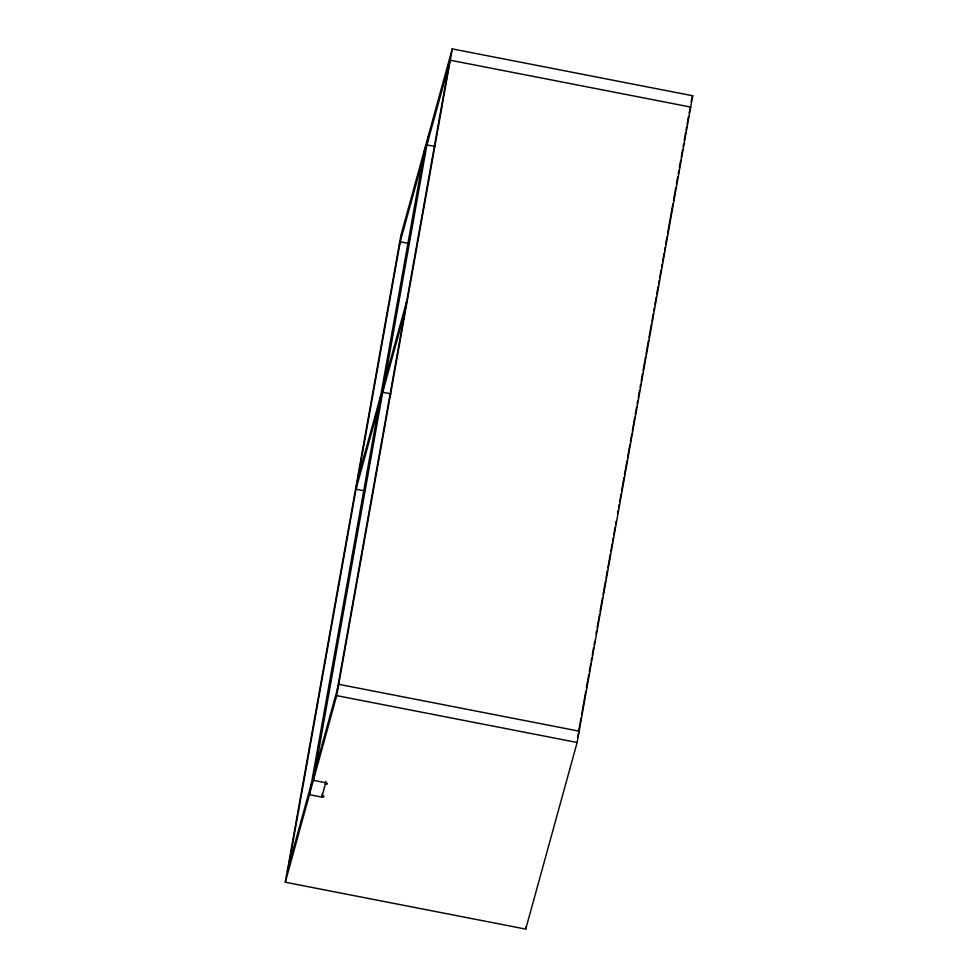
<?xml version="1.0" encoding="UTF-8"?>
<svg xmlns="http://www.w3.org/2000/svg" width="978" height="978" viewBox="0 0 978 978"><rect width="100%" height="100%" fill="white"/><g stroke="black" fill="none" stroke-linecap="round" stroke-linejoin="round"><path stroke-width="1.47" d="M285.295 882.242L400.87 235.515L452.276 48.9L692.705 95.758L577.13 742.485L525.724 929.1L285.295 882.242L336.701 695.627L452.276 48.9M288.706 865.909L400.234 241.81L407.692 243.265M424.99 147.947L309.415 794.674L321.799 797.094A2.2 0.905 10.1 0 0 323.804 796.569A2.2 0.905 10.1 0 0 322.263 795.371M428.939 133.595L313.376 780.322L325.747 782.73A1.797 0.746 10.1 0 1 327.312 783.794A1.797 0.746 10.1 0 1 325.356 784.173L325.857 781.336M337.337 689.331L448.865 65.245M322.324 794.087L321.799 797.094L325.747 782.73M525.724 929.1L526.237 926.276M578.573 731.678L580.993 718.145M581.531 715.138L585.834 691.067M586.372 688.06L588.793 674.527M589.331 671.519L590.675 664.001M591.213 660.994L591.751 657.986M592.289 654.979L593.622 647.46M594.159 644.453L594.697 641.446M596.042 633.927L596.58 630.92M597.118 627.913L599.538 614.38M600.076 611.372L602.497 597.839M603.035 594.82L605.455 581.287M605.993 578.279L607.338 570.761M607.876 567.753L610.284 554.22M610.822 551.213L612.167 543.695M612.705 540.687L613.243 537.68M613.781 534.673L615.125 527.154M615.663 524.147L616.201 521.14M617.546 513.621L618.084 510.614M618.622 507.606L619.16 504.599M619.697 501.592L621.042 494.073M621.58 491.066L623.988 477.521M624.526 474.513L626.947 460.98M627.485 457.973L629.905 444.44M630.443 441.433L631.788 433.914M632.326 430.907L634.746 417.374M635.284 414.366L636.629 406.848M637.167 403.841L637.705 400.833M638.243 397.826L639.575 390.308M640.113 387.3L640.651 384.293M641.189 381.286L642.534 373.767M643.072 370.76L645.492 357.214M646.03 354.207L648.451 340.674M648.989 337.667L651.409 324.134M651.947 321.126L653.292 313.608M653.817 310.601L654.355 307.593M654.893 304.586L656.238 297.067M656.776 294.06L658.121 286.542M658.659 283.534L659.196 280.527M659.734 277.52L661.079 270.001M661.617 266.994L662.155 263.987M662.693 260.979L664.038 253.461M664.575 250.454L665.113 247.434M665.651 244.427L666.996 236.908M667.534 233.901L672.901 203.827M673.439 200.82L675.859 187.287M676.397 184.28L677.742 176.761M678.28 173.754L678.818 170.747M679.355 167.739L680.7 160.221M681.238 157.213L682.583 149.695M683.121 146.688L683.659 143.68M684.184 140.673L685.529 133.142M686.067 130.135L686.605 127.128M687.143 124.12L688.488 116.602M398.841 246.835L422.961 159.267M358.046 477.875L380.784 395.32M384.733 380.968L406.677 301.297M378.755 406.64L356.029 489.183L364.623 490.858M404.66 312.618L382.716 392.288L390.968 393.889M287.324 870.933L311.444 783.366M315.393 769.001L338.718 684.307L579.159 731.165L577.533 737.045M691.079 101.626L692.705 95.758M689.062 112.947L690.676 107.067L450.247 60.22L426.921 144.915L435.173 146.517M336.701 695.627L577.13 742.485"/></g></svg>
